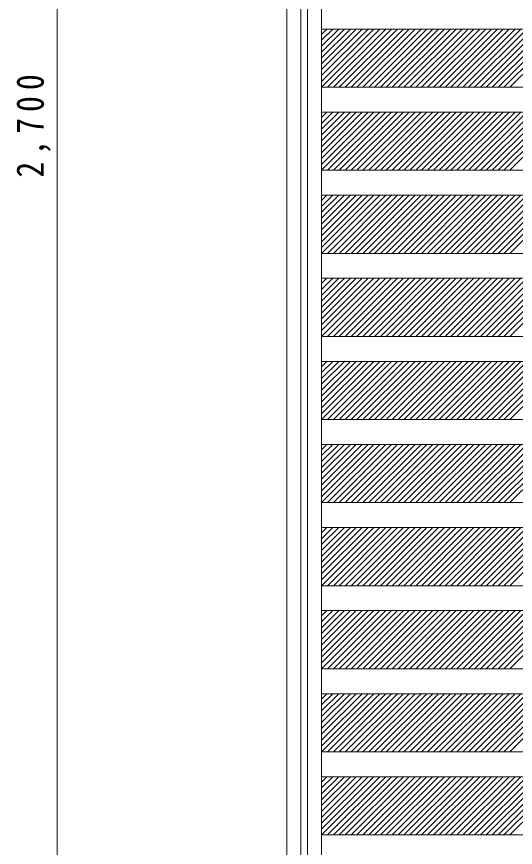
# Model space of a CAD drawing. Units: millimetres at full size, sheet at 1:15; details may follow other scales. Extents: x -3000 to 2850, y -2151 to 2088.
# Drawn here: x -1404 to -804, y -1035 to -35 of the extents above; entities that cross this region are included whole.
import ezdxf

# ---------------------------------------------------------------- set-up
doc = ezdxf.new("R2010")
doc.units = ezdxf.units.MM
doc.header["$LTSCALE"] = 15
doc.layers.add('0-B_寸法', color=7, linetype='Continuous', lineweight=9)
doc.styles.add('ＭＳ ゴシック', font='')
doc.styles.get('ＭＳ ゴシック').set_extended_font_data('MS Gothic')

msp = doc.modelspace()

# ---------------------------------------------------------------- linework, layer by layer
at = {"layer": '0-B_寸法', "color": 3}
msp.add_line((-1355.56, 1185.12), (-1355.56, -1514.88), dxfattribs=at)
at = {"layer": '0-B_寸法'}
for p, q in [((-1079.43, 1183.12), (-1079.43, -1512.88)), ((-1037.43, 1185.12), (-1037.43, -1514.88)), ((-1037.43, -49.88), (-251.43, -49.88)), ((-981.54, -49.88), (-1037.43, -105.78)), ((-974.47, -49.88), (-1037.43, -112.85)), ((-1031.04, -49.88), (-1037.43, -56.28)), ((-1023.97, -49.88), (-1037.43, -63.35)), ((-1016.9, -49.88), (-1037.43, -70.42)), ((-1009.82, -49.88), (-1037.43, -77.49)), ((-1002.75, -49.88), (-1037.43, -84.56)), ((-995.68, -49.88), (-1037.43, -91.64)), ((-988.61, -49.88), (-1037.43, -98.71)), ((-967.4, -49.88), (-1037.4, -119.88)), ((-960.33, -49.88), (-1030.33, -119.88)), ((-953.26, -49.88), (-1023.26, -119.88)), ((-946.18, -49.88), (-1016.18, -119.88)), ((-939.11, -49.88), (-1009.11, -119.88)), ((-932.04, -49.88), (-1002.04, -119.88)), ((-924.97, -49.88), (-994.97, -119.88)), ((-917.9, -49.88), (-987.9, -119.88)), ((-910.83, -49.88), (-980.83, -119.88)), ((-903.76, -49.88), (-973.76, -119.88)), ((-896.69, -49.88), (-966.69, -119.88)), ((-889.62, -49.88), (-959.62, -119.88)), ((-882.54, -49.88), (-952.54, -119.88)), ((-875.47, -49.88), (-945.47, -119.88)), ((-868.4, -49.88), (-938.4, -119.88)), ((-861.33, -49.88), (-931.33, -119.88)), ((-854.26, -49.88), (-924.26, -119.88)), ((-847.19, -49.88), (-917.19, -119.88)), ((-840.12, -49.88), (-910.12, -119.88)), ((-833.05, -49.88), (-903.05, -119.88)), ((-825.98, -49.88), (-895.98, -119.88)), ((-818.91, -49.88), (-888.91, -119.88)), ((-811.83, -49.88), (-881.83, -119.88)), ((-804.76, -49.88), (-874.76, -119.88)), ((-797.69, -49.88), (-867.69, -119.88)), ((-790.62, -49.88), (-860.62, -119.88)), ((-783.55, -49.88), (-853.55, -119.88)), ((-776.48, -49.88), (-846.48, -119.88)), ((-769.41, -49.88), (-839.41, -119.88)), ((-762.34, -49.88), (-832.34, -119.88)), ((-755.27, -49.88), (-825.27, -119.88)), ((-748.19, -49.88), (-818.19, -119.88)), ((-741.12, -49.88), (-811.12, -119.88)), ((-1037.43, -119.88), (-251.43, -119.88)), ((-1037.43, -149.88), (-251.43, -149.88)), ((-981.54, -149.88), (-1037.43, -205.78)), ((-974.47, -149.88), (-1037.43, -212.85)), ((-1031.04, -149.88), (-1037.43, -156.28)), ((-1023.97, -149.88), (-1037.43, -163.35)), ((-1016.9, -149.88), (-1037.43, -170.42)), ((-1009.82, -149.88), (-1037.43, -177.49)), ((-1002.75, -149.88), (-1037.43, -184.56)), ((-995.68, -149.88), (-1037.43, -191.64)), ((-988.61, -149.88), (-1037.43, -198.71)), ((-967.4, -149.88), (-1037.4, -219.88)), ((-960.33, -149.88), (-1030.33, -219.88)), ((-953.26, -149.88), (-1023.26, -219.88)), ((-946.18, -149.88), (-1016.18, -219.88)), ((-939.11, -149.88), (-1009.11, -219.88)), ((-932.04, -149.88), (-1002.04, -219.88)), ((-924.97, -149.88), (-994.97, -219.88)), ((-917.9, -149.88), (-987.9, -219.88)), ((-910.83, -149.88), (-980.83, -219.88)), ((-903.76, -149.88), (-973.76, -219.88)), ((-896.69, -149.88), (-966.69, -219.88)), ((-889.62, -149.88), (-959.62, -219.88)), ((-882.54, -149.88), (-952.54, -219.88)), ((-875.47, -149.88), (-945.47, -219.88)), ((-868.4, -149.88), (-938.4, -219.88)), ((-861.33, -149.88), (-931.33, -219.88)), ((-854.26, -149.88), (-924.26, -219.88)), ((-847.19, -149.88), (-917.19, -219.88)), ((-840.12, -149.88), (-910.12, -219.88)), ((-833.05, -149.88), (-903.05, -219.88)), ((-825.98, -149.88), (-895.98, -219.88)), ((-818.91, -149.88), (-888.91, -219.88)), ((-811.83, -149.88), (-881.83, -219.88)), ((-804.76, -149.88), (-874.76, -219.88)), ((-797.69, -149.88), (-867.69, -219.88)), ((-790.62, -149.88), (-860.62, -219.88)), ((-783.55, -149.88), (-853.55, -219.88)), ((-776.48, -149.88), (-846.48, -219.88)), ((-769.41, -149.88), (-839.41, -219.88)), ((-762.34, -149.88), (-832.34, -219.88)), ((-755.27, -149.88), (-825.27, -219.88)), ((-748.19, -149.88), (-818.19, -219.88)), ((-741.12, -149.88), (-811.12, -219.88)), ((-1037.43, -219.88), (-251.43, -219.88)), ((-1037.43, -249.88), (-251.43, -249.88)), ((-981.54, -249.88), (-1037.43, -305.78)), ((-974.47, -249.88), (-1037.43, -312.85)), ((-1031.04, -249.88), (-1037.43, -256.28)), ((-1023.97, -249.88), (-1037.43, -263.35)), ((-1016.9, -249.88), (-1037.43, -270.42)), ((-1009.82, -249.88), (-1037.43, -277.49)), ((-1002.75, -249.88), (-1037.43, -284.56)), ((-995.68, -249.88), (-1037.43, -291.64)), ((-988.61, -249.88), (-1037.43, -298.71)), ((-967.4, -249.88), (-1037.4, -319.88)), ((-960.33, -249.88), (-1030.33, -319.88)), ((-953.26, -249.88), (-1023.26, -319.88)), ((-946.18, -249.88), (-1016.18, -319.88)), ((-939.11, -249.88), (-1009.11, -319.88)), ((-932.04, -249.88), (-1002.04, -319.88)), ((-924.97, -249.88), (-994.97, -319.88)), ((-917.9, -249.88), (-987.9, -319.88)), ((-910.83, -249.88), (-980.83, -319.88)), ((-903.76, -249.88), (-973.76, -319.88)), ((-896.69, -249.88), (-966.69, -319.88)), ((-889.62, -249.88), (-959.62, -319.88)), ((-882.54, -249.88), (-952.54, -319.88)), ((-875.47, -249.88), (-945.47, -319.88)), ((-868.4, -249.88), (-938.4, -319.88)), ((-861.33, -249.88), (-931.33, -319.88)), ((-854.26, -249.88), (-924.26, -319.88)), ((-847.19, -249.88), (-917.19, -319.88)), ((-840.12, -249.88), (-910.12, -319.88)), ((-833.05, -249.88), (-903.05, -319.88)), ((-825.98, -249.88), (-895.98, -319.88)), ((-818.91, -249.88), (-888.91, -319.88)), ((-811.83, -249.88), (-881.83, -319.88)), ((-804.76, -249.88), (-874.76, -319.88)), ((-797.69, -249.88), (-867.69, -319.88)), ((-790.62, -249.88), (-860.62, -319.88)), ((-783.55, -249.88), (-853.55, -319.88)), ((-776.48, -249.88), (-846.48, -319.88)), ((-769.41, -249.88), (-839.41, -319.88)), ((-762.34, -249.88), (-832.34, -319.88)), ((-755.27, -249.88), (-825.27, -319.88)), ((-748.19, -249.88), (-818.19, -319.88)), ((-741.12, -249.88), (-811.12, -319.88)), ((-1037.43, -319.88), (-251.43, -319.88)), ((-1037.43, -349.88), (-251.43, -349.88)), ((-981.54, -349.88), (-1037.43, -405.78)), ((-974.47, -349.88), (-1037.43, -412.85)), ((-1031.04, -349.88), (-1037.43, -356.28)), ((-1023.97, -349.88), (-1037.43, -363.35)), ((-1016.9, -349.88), (-1037.43, -370.42)), ((-1009.82, -349.88), (-1037.43, -377.49)), ((-1002.75, -349.88), (-1037.43, -384.56)), ((-995.68, -349.88), (-1037.43, -391.64)), ((-988.61, -349.88), (-1037.43, -398.71)), ((-967.4, -349.88), (-1037.4, -419.88)), ((-960.33, -349.88), (-1030.33, -419.88)), ((-953.26, -349.88), (-1023.26, -419.88)), ((-946.18, -349.88), (-1016.18, -419.88)), ((-939.11, -349.88), (-1009.11, -419.88)), ((-932.04, -349.88), (-1002.04, -419.88)), ((-924.97, -349.88), (-994.97, -419.88)), ((-917.9, -349.88), (-987.9, -419.88)), ((-910.83, -349.88), (-980.83, -419.88)), ((-903.76, -349.88), (-973.76, -419.88)), ((-896.69, -349.88), (-966.69, -419.88)), ((-889.62, -349.88), (-959.62, -419.88)), ((-882.54, -349.88), (-952.54, -419.88)), ((-875.47, -349.88), (-945.47, -419.88)), ((-868.4, -349.88), (-938.4, -419.88)), ((-861.33, -349.88), (-931.33, -419.88)), ((-854.26, -349.88), (-924.26, -419.88)), ((-847.19, -349.88), (-917.19, -419.88)), ((-840.12, -349.88), (-910.12, -419.88)), ((-833.05, -349.88), (-903.05, -419.88)), ((-825.98, -349.88), (-895.98, -419.88)), ((-818.91, -349.88), (-888.91, -419.88)), ((-811.83, -349.88), (-881.83, -419.88)), ((-804.76, -349.88), (-874.76, -419.88)), ((-797.69, -349.88), (-867.69, -419.88)), ((-790.62, -349.88), (-860.62, -419.88)), ((-783.55, -349.88), (-853.55, -419.88)), ((-776.48, -349.88), (-846.48, -419.88)), ((-769.41, -349.88), (-839.41, -419.88)), ((-762.34, -349.88), (-832.34, -419.88)), ((-755.27, -349.88), (-825.27, -419.88)), ((-748.19, -349.88), (-818.19, -419.88)), ((-741.12, -349.88), (-811.12, -419.88)), ((-1037.43, -419.88), (-251.43, -419.88)), ((-1037.43, -449.88), (-251.43, -449.88)), ((-981.54, -449.88), (-1037.43, -505.78)), ((-974.47, -449.88), (-1037.43, -512.85)), ((-1031.04, -449.88), (-1037.43, -456.28)), ((-1023.97, -449.88), (-1037.43, -463.35)), ((-1016.9, -449.88), (-1037.43, -470.42)), ((-1009.82, -449.88), (-1037.43, -477.49)), ((-1002.75, -449.88), (-1037.43, -484.56)), ((-995.68, -449.88), (-1037.43, -491.64)), ((-988.61, -449.88), (-1037.43, -498.71)), ((-967.4, -449.88), (-1037.4, -519.88)), ((-960.33, -449.88), (-1030.33, -519.88)), ((-953.26, -449.88), (-1023.26, -519.88)), ((-946.18, -449.88), (-1016.18, -519.88)), ((-939.11, -449.88), (-1009.11, -519.88)), ((-932.04, -449.88), (-1002.04, -519.88)), ((-924.97, -449.88), (-994.97, -519.88)), ((-917.9, -449.88), (-987.9, -519.88)), ((-910.83, -449.88), (-980.83, -519.88)), ((-903.76, -449.88), (-973.76, -519.88)), ((-896.69, -449.88), (-966.69, -519.88)), ((-889.62, -449.88), (-959.62, -519.88)), ((-882.54, -449.88), (-952.54, -519.88)), ((-875.47, -449.88), (-945.47, -519.88)), ((-868.4, -449.88), (-938.4, -519.88)), ((-861.33, -449.88), (-931.33, -519.88)), ((-854.26, -449.88), (-924.26, -519.88)), ((-847.19, -449.88), (-917.19, -519.88)), ((-840.12, -449.88), (-910.12, -519.88)), ((-833.05, -449.88), (-903.05, -519.88)), ((-825.98, -449.88), (-895.98, -519.88)), ((-818.91, -449.88), (-888.91, -519.88)), ((-811.83, -449.88), (-881.83, -519.88)), ((-804.76, -449.88), (-874.76, -519.88)), ((-797.69, -449.88), (-867.69, -519.88)), ((-790.62, -449.88), (-860.62, -519.88)), ((-783.55, -449.88), (-853.55, -519.88)), ((-776.48, -449.88), (-846.48, -519.88)), ((-769.41, -449.88), (-839.41, -519.88)), ((-762.34, -449.88), (-832.34, -519.88)), ((-755.27, -449.88), (-825.27, -519.88)), ((-748.19, -449.88), (-818.19, -519.88)), ((-741.12, -449.88), (-811.12, -519.88)), ((-1037.43, -519.88), (-251.43, -519.88)), ((-1037.43, -549.88), (-251.43, -549.88)), ((-981.54, -549.88), (-1037.43, -605.78)), ((-974.47, -549.88), (-1037.43, -612.85)), ((-1031.04, -549.88), (-1037.43, -556.28)), ((-1023.97, -549.88), (-1037.43, -563.35)), ((-1016.9, -549.88), (-1037.43, -570.42)), ((-1009.82, -549.88), (-1037.43, -577.49)), ((-1002.75, -549.88), (-1037.43, -584.56)), ((-995.68, -549.88), (-1037.43, -591.64)), ((-988.61, -549.88), (-1037.43, -598.71)), ((-967.4, -549.88), (-1037.4, -619.88)), ((-960.33, -549.88), (-1030.33, -619.88)), ((-953.26, -549.88), (-1023.26, -619.88)), ((-946.18, -549.88), (-1016.18, -619.88)), ((-939.11, -549.88), (-1009.11, -619.88)), ((-932.04, -549.88), (-1002.04, -619.88)), ((-924.97, -549.88), (-994.97, -619.88)), ((-917.9, -549.88), (-987.9, -619.88)), ((-910.83, -549.88), (-980.83, -619.88)), ((-903.76, -549.88), (-973.76, -619.88)), ((-896.69, -549.88), (-966.69, -619.88)), ((-889.62, -549.88), (-959.62, -619.88)), ((-882.54, -549.88), (-952.54, -619.88)), ((-875.47, -549.88), (-945.47, -619.88)), ((-868.4, -549.88), (-938.4, -619.88)), ((-861.33, -549.88), (-931.33, -619.88)), ((-854.26, -549.88), (-924.26, -619.88)), ((-847.19, -549.88), (-917.19, -619.88)), ((-840.12, -549.88), (-910.12, -619.88)), ((-833.05, -549.88), (-903.05, -619.88)), ((-825.98, -549.88), (-895.98, -619.88)), ((-818.91, -549.88), (-888.91, -619.88)), ((-811.83, -549.88), (-881.83, -619.88)), ((-804.76, -549.88), (-874.76, -619.88)), ((-797.69, -549.88), (-867.69, -619.88)), ((-790.62, -549.88), (-860.62, -619.88)), ((-783.55, -549.88), (-853.55, -619.88)), ((-776.48, -549.88), (-846.48, -619.88)), ((-769.41, -549.88), (-839.41, -619.88)), ((-762.34, -549.88), (-832.34, -619.88)), ((-755.27, -549.88), (-825.27, -619.88)), ((-748.19, -549.88), (-818.19, -619.88)), ((-741.12, -549.88), (-811.12, -619.88)), ((-1037.43, -619.88), (-251.43, -619.88)), ((-1037.43, -649.88), (-251.43, -649.88)), ((-981.54, -649.88), (-1037.43, -705.78)), ((-974.47, -649.88), (-1037.43, -712.85)), ((-1031.04, -649.88), (-1037.43, -656.28)), ((-1023.97, -649.88), (-1037.43, -663.35)), ((-1016.9, -649.88), (-1037.43, -670.42)), ((-1009.82, -649.88), (-1037.43, -677.49)), ((-1002.75, -649.88), (-1037.43, -684.56)), ((-995.68, -649.88), (-1037.43, -691.64)), ((-988.61, -649.88), (-1037.43, -698.71)), ((-967.4, -649.88), (-1037.4, -719.88)), ((-960.33, -649.88), (-1030.33, -719.88)), ((-953.26, -649.88), (-1023.26, -719.88)), ((-946.18, -649.88), (-1016.18, -719.88)), ((-939.11, -649.88), (-1009.11, -719.88)), ((-932.04, -649.88), (-1002.04, -719.88)), ((-924.97, -649.88), (-994.97, -719.88)), ((-917.9, -649.88), (-987.9, -719.88)), ((-910.83, -649.88), (-980.83, -719.88)), ((-903.76, -649.88), (-973.76, -719.88)), ((-896.69, -649.88), (-966.69, -719.88)), ((-889.62, -649.88), (-959.62, -719.88)), ((-882.54, -649.88), (-952.54, -719.88)), ((-875.47, -649.88), (-945.47, -719.88)), ((-868.4, -649.88), (-938.4, -719.88)), ((-861.33, -649.88), (-931.33, -719.88)), ((-854.26, -649.88), (-924.26, -719.88)), ((-847.19, -649.88), (-917.19, -719.88)), ((-840.12, -649.88), (-910.12, -719.88)), ((-833.05, -649.88), (-903.05, -719.88)), ((-825.98, -649.88), (-895.98, -719.88)), ((-818.91, -649.88), (-888.91, -719.88)), ((-811.83, -649.88), (-881.83, -719.88)), ((-804.76, -649.88), (-874.76, -719.88)), ((-797.69, -649.88), (-867.69, -719.88)), ((-790.62, -649.88), (-860.62, -719.88)), ((-783.55, -649.88), (-853.55, -719.88)), ((-776.48, -649.88), (-846.48, -719.88)), ((-769.41, -649.88), (-839.41, -719.88)), ((-762.34, -649.88), (-832.34, -719.88)), ((-755.27, -649.88), (-825.27, -719.88)), ((-748.19, -649.88), (-818.19, -719.88)), ((-741.12, -649.88), (-811.12, -719.88)), ((-1037.43, -719.88), (-251.43, -719.88)), ((-1037.43, -749.88), (-251.43, -749.88)), ((-981.54, -749.88), (-1037.43, -805.78)), ((-974.47, -749.88), (-1037.43, -812.85)), ((-1031.04, -749.88), (-1037.43, -756.28)), ((-1023.97, -749.88), (-1037.43, -763.35)), ((-1016.9, -749.88), (-1037.43, -770.42)), ((-1009.82, -749.88), (-1037.43, -777.49)), ((-1002.75, -749.88), (-1037.43, -784.56)), ((-995.68, -749.88), (-1037.43, -791.64)), ((-988.61, -749.88), (-1037.43, -798.71)), ((-967.4, -749.88), (-1037.4, -819.88)), ((-960.33, -749.88), (-1030.33, -819.88)), ((-953.26, -749.88), (-1023.26, -819.88)), ((-946.18, -749.88), (-1016.18, -819.88)), ((-939.11, -749.88), (-1009.11, -819.88)), ((-932.04, -749.88), (-1002.04, -819.88)), ((-924.97, -749.88), (-994.97, -819.88)), ((-917.9, -749.88), (-987.9, -819.88)), ((-910.83, -749.88), (-980.83, -819.88)), ((-903.76, -749.88), (-973.76, -819.88)), ((-896.69, -749.88), (-966.69, -819.88)), ((-889.62, -749.88), (-959.62, -819.88)), ((-882.54, -749.88), (-952.54, -819.88)), ((-875.47, -749.88), (-945.47, -819.88)), ((-868.4, -749.88), (-938.4, -819.88)), ((-861.33, -749.88), (-931.33, -819.88)), ((-854.26, -749.88), (-924.26, -819.88)), ((-847.19, -749.88), (-917.19, -819.88)), ((-840.12, -749.88), (-910.12, -819.88)), ((-833.05, -749.88), (-903.05, -819.88)), ((-825.98, -749.88), (-895.98, -819.88)), ((-818.91, -749.88), (-888.91, -819.88)), ((-811.83, -749.88), (-881.83, -819.88)), ((-804.76, -749.88), (-874.76, -819.88)), ((-797.69, -749.88), (-867.69, -819.88)), ((-790.62, -749.88), (-860.62, -819.88)), ((-783.55, -749.88), (-853.55, -819.88)), ((-776.48, -749.88), (-846.48, -819.88)), ((-769.41, -749.88), (-839.41, -819.88)), ((-762.34, -749.88), (-832.34, -819.88)), ((-755.27, -749.88), (-825.27, -819.88)), ((-748.19, -749.88), (-818.19, -819.88)), ((-741.12, -749.88), (-811.12, -819.88)), ((-1037.43, -819.88), (-251.43, -819.88)), ((-1037.43, -849.88), (-251.43, -849.88)), ((-981.54, -849.88), (-1037.43, -905.78)), ((-974.47, -849.88), (-1037.43, -912.85)), ((-1031.04, -849.88), (-1037.43, -856.28)), ((-1023.97, -849.88), (-1037.43, -863.35)), ((-1016.9, -849.88), (-1037.43, -870.42)), ((-1009.82, -849.88), (-1037.43, -877.49)), ((-1002.75, -849.88), (-1037.43, -884.56)), ((-995.68, -849.88), (-1037.43, -891.64)), ((-988.61, -849.88), (-1037.43, -898.71)), ((-967.4, -849.88), (-1037.4, -919.88)), ((-960.33, -849.88), (-1030.33, -919.88)), ((-953.26, -849.88), (-1023.26, -919.88)), ((-946.18, -849.88), (-1016.18, -919.88)), ((-939.11, -849.88), (-1009.11, -919.88)), ((-932.04, -849.88), (-1002.04, -919.88)), ((-924.97, -849.88), (-994.97, -919.88)), ((-917.9, -849.88), (-987.9, -919.88)), ((-910.83, -849.88), (-980.83, -919.88)), ((-903.76, -849.88), (-973.76, -919.88)), ((-896.69, -849.88), (-966.69, -919.88)), ((-889.62, -849.88), (-959.62, -919.88)), ((-882.54, -849.88), (-952.54, -919.88)), ((-875.47, -849.88), (-945.47, -919.88)), ((-868.4, -849.88), (-938.4, -919.88)), ((-861.33, -849.88), (-931.33, -919.88)), ((-854.26, -849.88), (-924.26, -919.88)), ((-847.19, -849.88), (-917.19, -919.88)), ((-840.12, -849.88), (-910.12, -919.88)), ((-833.05, -849.88), (-903.05, -919.88)), ((-825.98, -849.88), (-895.98, -919.88)), ((-818.91, -849.88), (-888.91, -919.88)), ((-811.83, -849.88), (-881.83, -919.88)), ((-804.76, -849.88), (-874.76, -919.88)), ((-797.69, -849.88), (-867.69, -919.88)), ((-790.62, -849.88), (-860.62, -919.88)), ((-783.55, -849.88), (-853.55, -919.88)), ((-776.48, -849.88), (-846.48, -919.88)), ((-769.41, -849.88), (-839.41, -919.88)), ((-762.34, -849.88), (-832.34, -919.88)), ((-755.27, -849.88), (-825.27, -919.88)), ((-748.19, -849.88), (-818.19, -919.88)), ((-741.12, -849.88), (-811.12, -919.88)), ((-1037.43, -919.88), (-251.43, -919.88)), ((-1037.43, -949.88), (-251.43, -949.88)), ((-981.54, -949.88), (-1037.43, -1005.78)), ((-974.47, -949.88), (-1037.43, -1012.85)), ((-1031.04, -949.88), (-1037.43, -956.28)), ((-1023.97, -949.88), (-1037.43, -963.35)), ((-1016.9, -949.88), (-1037.43, -970.42)), ((-1009.82, -949.88), (-1037.43, -977.49)), ((-1002.75, -949.88), (-1037.43, -984.56)), ((-995.68, -949.88), (-1037.43, -991.64)), ((-988.61, -949.88), (-1037.43, -998.71)), ((-967.4, -949.88), (-1037.4, -1019.88)), ((-960.33, -949.88), (-1030.33, -1019.88)), ((-953.26, -949.88), (-1023.26, -1019.88)), ((-946.18, -949.88), (-1016.18, -1019.88)), ((-939.11, -949.88), (-1009.11, -1019.88)), ((-932.04, -949.88), (-1002.04, -1019.88)), ((-924.97, -949.88), (-994.97, -1019.88)), ((-917.9, -949.88), (-987.9, -1019.88)), ((-910.83, -949.88), (-980.83, -1019.88)), ((-903.76, -949.88), (-973.76, -1019.88)), ((-896.69, -949.88), (-966.69, -1019.88)), ((-889.62, -949.88), (-959.62, -1019.88)), ((-882.54, -949.88), (-952.54, -1019.88)), ((-875.47, -949.88), (-945.47, -1019.88)), ((-868.4, -949.88), (-938.4, -1019.88)), ((-861.33, -949.88), (-931.33, -1019.88)), ((-854.26, -949.88), (-924.26, -1019.88)), ((-847.19, -949.88), (-917.19, -1019.88)), ((-840.12, -949.88), (-910.12, -1019.88)), ((-833.05, -949.88), (-903.05, -1019.88)), ((-825.98, -949.88), (-895.98, -1019.88)), ((-818.91, -949.88), (-888.91, -1019.88)), ((-811.83, -949.88), (-881.83, -1019.88)), ((-804.76, -949.88), (-874.76, -1019.88)), ((-797.69, -949.88), (-867.69, -1019.88)), ((-790.62, -949.88), (-860.62, -1019.88)), ((-783.55, -949.88), (-853.55, -1019.88)), ((-776.48, -949.88), (-846.48, -1019.88)), ((-769.41, -949.88), (-839.41, -1019.88)), ((-762.34, -949.88), (-832.34, -1019.88)), ((-755.27, -949.88), (-825.27, -1019.88)), ((-748.19, -949.88), (-818.19, -1019.88)), ((-741.12, -949.88), (-811.12, -1019.88)), ((-1037.43, -1019.88), (-251.43, -1019.88))]:
    msp.add_line(p, q, dxfattribs=at)
at = {"layer": '0-B_寸法', "color": 5}
for p, q in [((-1062.33, 1183.12), (-1062.33, -1512.88)), ((-1054.53, 1183.12), (-1054.53, -1512.88))]:
    msp.add_line(p, q, dxfattribs=at)

# ---------------------------------------------------------------- texts
at = {"layer": '0-B_寸法', "insert": (-1363.06, -228.63), "char_height": 32.99, "attachment_point": 7, "rotation": 90, "style": 'ＭＳ ゴシック'}
msp.add_mtext('\\T1.38;\\W0.85;2,700', dxfattribs=at)

doc.saveas('drawing.dxf')
